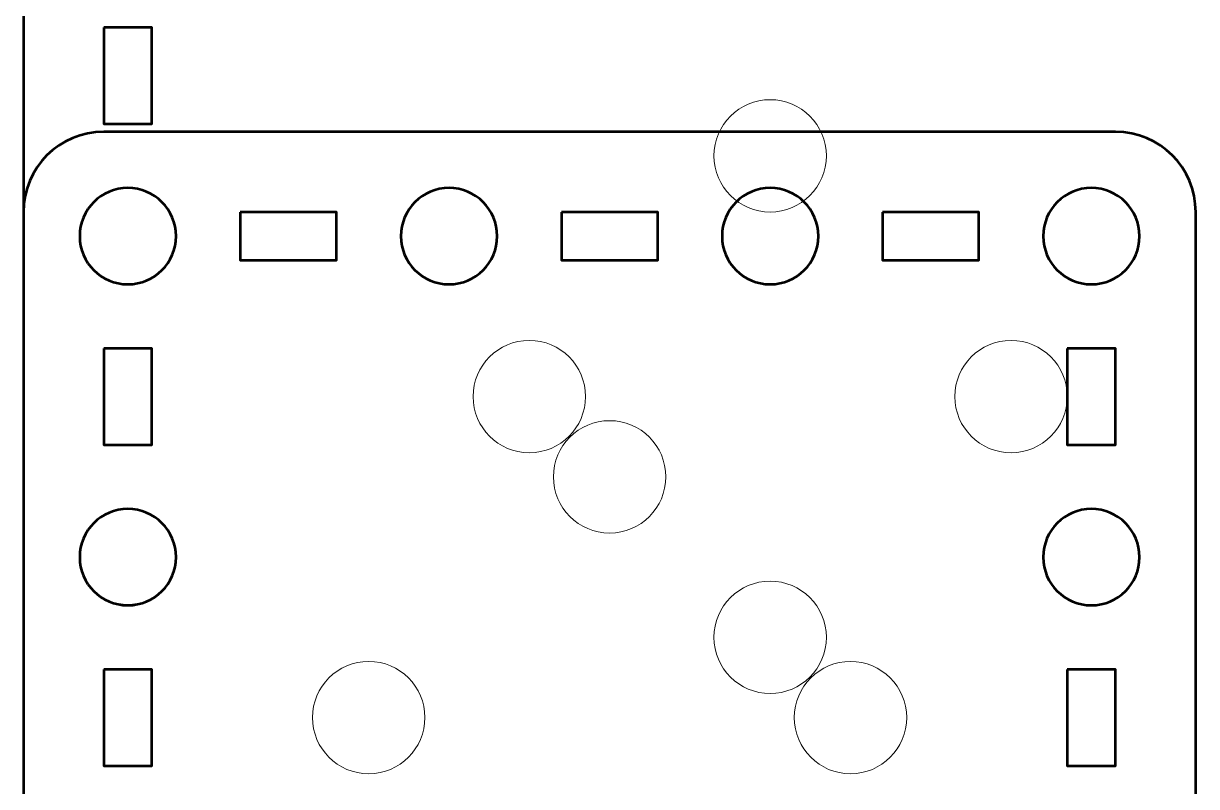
# Model space of a CAD drawing. Header units: centimetres. Extents: x -64.7 to 31.2, y -38.5 to 7.
# Drawn here: x 15.85 to 23.16, y -19.28 to -14.53 of the extents above; entities that cross this region are included whole.
import ezdxf

# ---------------------------------------------------------------- set-up
doc = ezdxf.new("R2010")
doc.units = ezdxf.units.CM
doc.header["$MEASUREMENT"] = 0
doc.layers.add('Layer 1', color=7, linetype='Continuous')

msp = doc.modelspace()

# ---------------------------------------------------------------- linework, layer by layer
at = {"layer": 'Layer 1', "color": 142, "lineweight": 20}
for centre in [(20.5, -15.35), (19, -16.85), (22, -16.85), (20.5, -18.35)]:
    msp.add_ellipse(centre, major_axis=(0, 0.35), ratio=1, dxfattribs=at)
at = {"layer": 'Layer 1', "color": 232, "lineweight": 20}
for centre in [(19.5, -17.35), (18, -18.85), (21, -18.85)]:
    msp.add_ellipse(centre, major_axis=(0, 0.35), ratio=1, dxfattribs=at)
at = {"layer": 'Layer 1', "color": 142, "lineweight": 53}
for points, knots in [([(16.35006, -7.19996), (16.35006, -7.19996), (30.64994, -7.19996), (30.64994, -7.19996), (30.64994, -7.19996), (30.92708, -7.19996), (31.15004, -7.42306), (31.15004, -7.70006), (31.15004, -7.70006), (31.15004, -7.70006), (31.15004, -21.99994), (31.15004, -21.99994), (31.15004, -21.99994), (31.15004, -22.27708), (30.92708, -22.50004), (30.64994, -22.50004), (30.64994, -22.50004), (30.64994, -22.50004), (16.35006, -22.50004), (16.35006, -22.50004), (16.35006, -22.50004), (16.07306, -22.50004), (15.84996, -22.27708), (15.84996, -21.99994), (15.84996, -21.99994), (15.84996, -21.99994), (15.84996, -7.70006), (15.84996, -7.70006), (15.84996, -7.70006), (15.84996, -7.42306), (16.07306, -7.19996), (16.35006, -7.19996)], [0, 0, 0, 0, 0.125, 0.125, 0.125, 0.125, 0.25, 0.25, 0.25, 0.25, 0.375, 0.375, 0.375, 0.375, 0.5, 0.5, 0.5, 0.5, 0.625, 0.625, 0.625, 0.625, 0.75, 0.75, 0.75, 0.75, 0.875, 0.875, 0.875, 0.875, 1, 1, 1, 1]), ([(16.35006, -14.55002), (16.35006, -14.55002), (16.65006, -14.55002), (16.65006, -14.55002), (16.65006, -14.55002), (16.65006, -14.55002), (16.65006, -15.15002), (16.65006, -15.15002), (16.65006, -15.15002), (16.65006, -15.15002), (16.35006, -15.15002), (16.35006, -15.15002), (16.35006, -15.15002), (16.35006, -15.15002), (16.35006, -14.55002), (16.35006, -14.55002)], [0, 0, 0, 0, 0.25, 0.25, 0.25, 0.25, 0.5, 0.5, 0.5, 0.5, 0.75, 0.75, 0.75, 0.75, 1, 1, 1, 1]), ([(16.79999, -15.85004), (16.79999, -16.01567), (16.66576, -16.15004), (16.49999, -16.15004), (16.49999, -16.15004), (16.33433, -16.15004), (16.19999, -16.01567), (16.19999, -15.85004), (16.19999, -15.85004), (16.19999, -15.68427), (16.33433, -15.55003), (16.49999, -15.55003), (16.49999, -15.55003), (16.66576, -15.55003), (16.79999, -15.68427), (16.79999, -15.85004)], [0, 0, 0, 0, 0.25, 0.25, 0.25, 0.25, 0.5, 0.5, 0.5, 0.5, 0.75, 0.75, 0.75, 0.75, 1, 1, 1, 1]), ([(16.35006, -16.54995), (16.35006, -16.54995), (16.65006, -16.54995), (16.65006, -16.54995), (16.65006, -16.54995), (16.65006, -16.54995), (16.65006, -17.14995), (16.65006, -17.14995), (16.65006, -17.14995), (16.65006, -17.14995), (16.35006, -17.14995), (16.35006, -17.14995), (16.35006, -17.14995), (16.35006, -17.14995), (16.35006, -16.54995), (16.35006, -16.54995)], [0, 0, 0, 0, 0.25, 0.25, 0.25, 0.25, 0.5, 0.5, 0.5, 0.5, 0.75, 0.75, 0.75, 0.75, 1, 1, 1, 1]), ([(16.79999, -17.85), (16.79999, -18.01563), (16.66576, -18.14997), (16.49999, -18.14997), (16.49999, -18.14997), (16.33433, -18.14997), (16.19999, -18.01563), (16.19999, -17.85), (16.19999, -17.85), (16.19999, -17.68434), (16.33433, -17.55), (16.49999, -17.55), (16.49999, -17.55), (16.66576, -17.55), (16.79999, -17.68434), (16.79999, -17.85)], [0, 0, 0, 0, 0.25, 0.25, 0.25, 0.25, 0.5, 0.5, 0.5, 0.5, 0.75, 0.75, 0.75, 0.75, 1, 1, 1, 1]), ([(16.35006, -18.55002), (16.35006, -18.55002), (16.65006, -18.55002), (16.65006, -18.55002), (16.65006, -18.55002), (16.65006, -18.55002), (16.65006, -19.15003), (16.65006, -19.15003), (16.65006, -19.15003), (16.65006, -19.15003), (16.35006, -19.15003), (16.35006, -19.15003), (16.35006, -19.15003), (16.35006, -19.15003), (16.35006, -18.55002), (16.35006, -18.55002)], [0, 0, 0, 0, 0.25, 0.25, 0.25, 0.25, 0.5, 0.5, 0.5, 0.5, 0.75, 0.75, 0.75, 0.75, 1, 1, 1, 1])]:
    msp.add_open_spline(points, degree=3, knots=knots, dxfattribs=at)
at = {"layer": 'Layer 1', "color": 232, "lineweight": 53}
for points, knots in [([(16.35008, -15.19999), (16.35008, -15.19999), (22.65005, -15.19999), (22.65005, -15.19999), (22.65005, -15.19999), (22.92702, -15.19999), (23.15001, -15.42308), (23.15001, -15.70008), (23.15001, -15.70008), (23.15001, -15.70008), (23.15001, -22.00005), (23.15001, -22.00005), (23.15001, -22.00005), (23.15001, -22.27702), (22.92702, -22.50001), (22.65005, -22.50001), (22.65005, -22.50001), (22.65005, -22.50001), (16.35008, -22.50001), (16.35008, -22.50001), (16.35008, -22.50001), (16.07308, -22.50001), (15.84999, -22.27702), (15.84999, -22.00005), (15.84999, -22.00005), (15.84999, -22.00005), (15.84999, -15.70008), (15.84999, -15.70008), (15.84999, -15.70008), (15.84999, -15.42308), (16.07308, -15.19999), (16.35008, -15.19999)], [0, 0, 0, 0, 0.125, 0.125, 0.125, 0.125, 0.25, 0.25, 0.25, 0.25, 0.375, 0.375, 0.375, 0.375, 0.5, 0.5, 0.5, 0.5, 0.625, 0.625, 0.625, 0.625, 0.75, 0.75, 0.75, 0.75, 0.875, 0.875, 0.875, 0.875, 1, 1, 1, 1]), ([(16.80002, -15.85002), (16.80002, -16.01579), (16.66579, -16.15002), (16.50001, -16.15002), (16.50001, -16.15002), (16.33435, -16.15002), (16.20001, -16.01579), (16.20001, -15.85002), (16.20001, -15.85002), (16.20001, -15.68435), (16.33435, -15.55001), (16.50001, -15.55001), (16.50001, -15.55001), (16.66579, -15.55001), (16.80002, -15.68435), (16.80002, -15.85002)], [0, 0, 0, 0, 0.25, 0.25, 0.25, 0.25, 0.5, 0.5, 0.5, 0.5, 0.75, 0.75, 0.75, 0.75, 1, 1, 1, 1]), ([(18.80009, -15.85002), (18.80009, -16.01579), (18.66572, -16.15002), (18.50009, -16.15002), (18.50009, -16.15002), (18.33432, -16.15002), (18.20009, -16.01579), (18.20009, -15.85002), (18.20009, -15.85002), (18.20009, -15.68435), (18.33432, -15.55001), (18.50009, -15.55001), (18.50009, -15.55001), (18.66572, -15.55001), (18.80009, -15.68435), (18.80009, -15.85002)], [0, 0, 0, 0, 0.25, 0.25, 0.25, 0.25, 0.5, 0.5, 0.5, 0.5, 0.75, 0.75, 0.75, 0.75, 1, 1, 1, 1]), ([(20.80001, -15.85002), (20.80001, -16.01579), (20.66568, -16.15002), (20.50001, -16.15002), (20.50001, -16.15002), (20.33438, -16.15002), (20.20001, -16.01579), (20.20001, -15.85002), (20.20001, -15.85002), (20.20001, -15.68435), (20.33438, -15.55001), (20.50001, -15.55001), (20.50001, -15.55001), (20.66568, -15.55001), (20.80001, -15.68435), (20.80001, -15.85002)], [0, 0, 0, 0, 0.25, 0.25, 0.25, 0.25, 0.5, 0.5, 0.5, 0.5, 0.75, 0.75, 0.75, 0.75, 1, 1, 1, 1]), ([(22.79998, -15.85002), (22.79998, -16.01579), (22.66575, -16.15002), (22.49998, -16.15002), (22.49998, -16.15002), (22.33431, -16.15002), (22.19998, -16.01579), (22.19998, -15.85002), (22.19998, -15.85002), (22.19998, -15.68435), (22.33431, -15.55001), (22.49998, -15.55001), (22.49998, -15.55001), (22.66575, -15.55001), (22.79998, -15.68435), (22.79998, -15.85002)], [0, 0, 0, 0, 0.25, 0.25, 0.25, 0.25, 0.5, 0.5, 0.5, 0.5, 0.75, 0.75, 0.75, 0.75, 1, 1, 1, 1]), ([(17.20003, -15.70008), (17.20003, -15.70008), (17.80004, -15.70008), (17.80004, -15.70008), (17.80004, -15.70008), (17.80004, -15.70008), (17.80004, -16.00009), (17.80004, -16.00009), (17.80004, -16.00009), (17.80004, -16.00009), (17.20003, -16.00009), (17.20003, -16.00009), (17.20003, -16.00009), (17.20003, -16.00009), (17.20003, -15.70008), (17.20003, -15.70008)], [0, 0, 0, 0, 0.25, 0.25, 0.25, 0.25, 0.5, 0.5, 0.5, 0.5, 0.75, 0.75, 0.75, 0.75, 1, 1, 1, 1]), ([(19.2, -15.70008), (19.2, -15.70008), (19.79999, -15.70008), (19.79999, -15.70008), (19.79999, -15.70008), (19.79999, -15.70008), (19.79999, -16.00009), (19.79999, -16.00009), (19.79999, -16.00009), (19.79999, -16.00009), (19.2, -16.00009), (19.2, -16.00009), (19.2, -16.00009), (19.2, -16.00009), (19.2, -15.70008), (19.2, -15.70008)], [0, 0, 0, 0, 0.25, 0.25, 0.25, 0.25, 0.5, 0.5, 0.5, 0.5, 0.75, 0.75, 0.75, 0.75, 1, 1, 1, 1]), ([(21.20006, -15.70008), (21.20006, -15.70008), (21.80007, -15.70008), (21.80007, -15.70008), (21.80007, -15.70008), (21.80007, -15.70008), (21.80007, -16.00009), (21.80007, -16.00009), (21.80007, -16.00009), (21.80007, -16.00009), (21.20006, -16.00009), (21.20006, -16.00009), (21.20006, -16.00009), (21.20006, -16.00009), (21.20006, -15.70008), (21.20006, -15.70008)], [0, 0, 0, 0, 0.25, 0.25, 0.25, 0.25, 0.5, 0.5, 0.5, 0.5, 0.75, 0.75, 0.75, 0.75, 1, 1, 1, 1]), ([(16.35008, -16.55003), (16.35008, -16.55003), (16.65009, -16.55003), (16.65009, -16.55003), (16.65009, -16.55003), (16.65009, -16.55003), (16.65009, -17.15004), (16.65009, -17.15004), (16.65009, -17.15004), (16.65009, -17.15004), (16.35008, -17.15004), (16.35008, -17.15004), (16.35008, -17.15004), (16.35008, -17.15004), (16.35008, -16.55003), (16.35008, -16.55003)], [0, 0, 0, 0, 0.25, 0.25, 0.25, 0.25, 0.5, 0.5, 0.5, 0.5, 0.75, 0.75, 0.75, 0.75, 1, 1, 1, 1]), ([(22.35005, -16.55003), (22.35005, -16.55003), (22.65005, -16.55003), (22.65005, -16.55003), (22.65005, -16.55003), (22.65005, -16.55003), (22.65005, -17.15004), (22.65005, -17.15004), (22.65005, -17.15004), (22.65005, -17.15004), (22.35005, -17.15004), (22.35005, -17.15004), (22.35005, -17.15004), (22.35005, -17.15004), (22.35005, -16.55003), (22.35005, -16.55003)], [0, 0, 0, 0, 0.25, 0.25, 0.25, 0.25, 0.5, 0.5, 0.5, 0.5, 0.75, 0.75, 0.75, 0.75, 1, 1, 1, 1]), ([(16.80002, -17.85009), (16.80002, -18.01572), (16.66579, -18.15009), (16.50001, -18.15009), (16.50001, -18.15009), (16.33435, -18.15009), (16.20001, -18.01572), (16.20001, -17.85009), (16.20001, -17.85009), (16.20001, -17.68432), (16.33435, -17.55009), (16.50001, -17.55009), (16.50001, -17.55009), (16.66579, -17.55009), (16.80002, -17.68432), (16.80002, -17.85009)], [0, 0, 0, 0, 0.25, 0.25, 0.25, 0.25, 0.5, 0.5, 0.5, 0.5, 0.75, 0.75, 0.75, 0.75, 1, 1, 1, 1]), ([(22.79998, -17.85009), (22.79998, -18.01572), (22.66575, -18.15009), (22.49998, -18.15009), (22.49998, -18.15009), (22.33431, -18.15009), (22.19998, -18.01572), (22.19998, -17.85009), (22.19998, -17.85009), (22.19998, -17.68432), (22.33431, -17.55009), (22.49998, -17.55009), (22.49998, -17.55009), (22.66575, -17.55009), (22.79998, -17.68432), (22.79998, -17.85009)], [0, 0, 0, 0, 0.25, 0.25, 0.25, 0.25, 0.5, 0.5, 0.5, 0.5, 0.75, 0.75, 0.75, 0.75, 1, 1, 1, 1]), ([(16.35008, -18.55), (16.35008, -18.55), (16.65009, -18.55), (16.65009, -18.55), (16.65009, -18.55), (16.65009, -18.55), (16.65009, -19.14999), (16.65009, -19.14999), (16.65009, -19.14999), (16.65009, -19.14999), (16.35008, -19.14999), (16.35008, -19.14999), (16.35008, -19.14999), (16.35008, -19.14999), (16.35008, -18.55), (16.35008, -18.55)], [0, 0, 0, 0, 0.25, 0.25, 0.25, 0.25, 0.5, 0.5, 0.5, 0.5, 0.75, 0.75, 0.75, 0.75, 1, 1, 1, 1]), ([(22.35005, -18.55), (22.35005, -18.55), (22.65005, -18.55), (22.65005, -18.55), (22.65005, -18.55), (22.65005, -18.55), (22.65005, -19.14999), (22.65005, -19.14999), (22.65005, -19.14999), (22.65005, -19.14999), (22.35005, -19.14999), (22.35005, -19.14999), (22.35005, -19.14999), (22.35005, -19.14999), (22.35005, -18.55), (22.35005, -18.55)], [0, 0, 0, 0, 0.25, 0.25, 0.25, 0.25, 0.5, 0.5, 0.5, 0.5, 0.75, 0.75, 0.75, 0.75, 1, 1, 1, 1])]:
    msp.add_open_spline(points, degree=3, knots=knots, dxfattribs=at)

doc.saveas('drawing.dxf')
